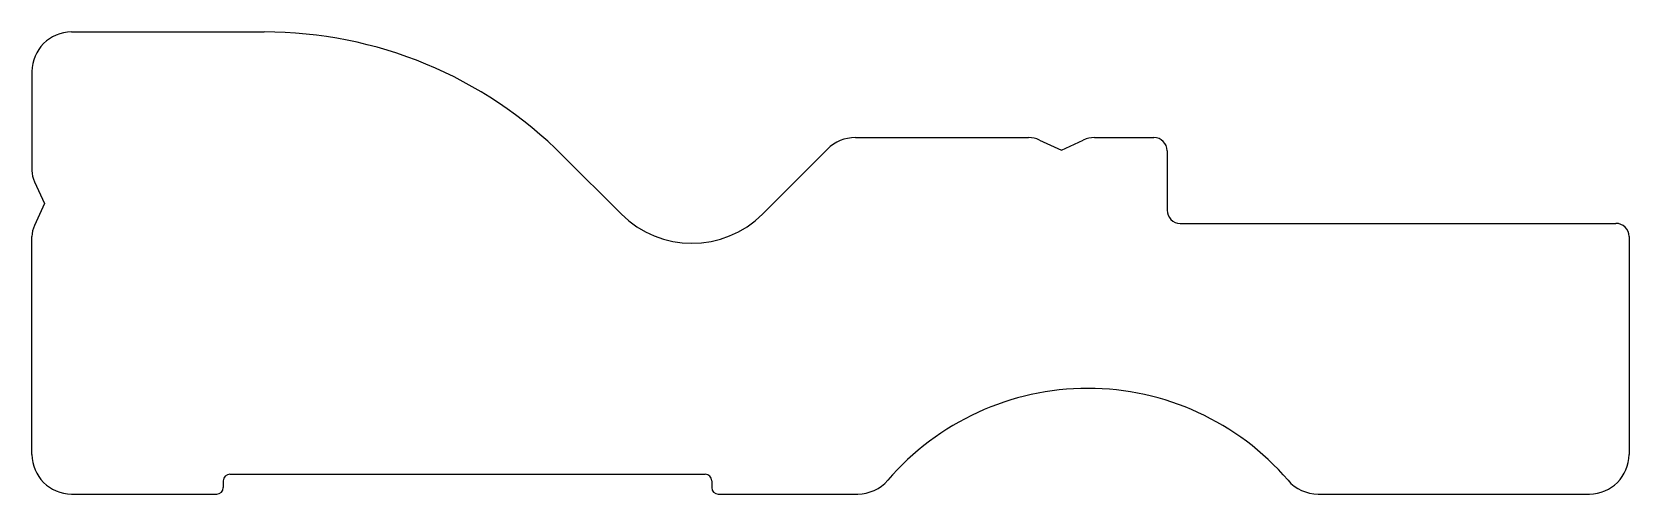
# Model space of a CAD drawing. Extents: x 0 to 121, y 0 to 35.
import ezdxf

# ---------------------------------------------------------------- set-up
doc = ezdxf.new("R2010")
doc.units = 0
doc.layers.add('Sketch', color=7, linetype='CONTINUOUS')

msp = doc.modelspace()

# ---------------------------------------------------------------- linework, layer by layer
at = {"layer": 'Sketch'}
for p, q in [((3, 35), (17.603, 35)), ((0, 32), (0, 24.5)), ((62.3848, 27), (75.5, 27)), ((76.3452, 26.8126), (78, 26.041)), ((78, 26.041), (79.6548, 26.8126)), ((80.5, 27), (85, 27)), ((40.2304, 25.6274), (44.636, 21.2218)), ((60.2635, 26.1213), (55.364, 21.2218)), ((86, 26), (86, 21.5)), ((0.187384, 23.6548), (0.959013, 22)), ((0.959013, 22), (0.187384, 20.3452)), ((0, 3), (0, 19.5)), ((87, 20.5), (120, 20.5)), ((121, 19.5), (121, 3)), ((15, 1.5), (51, 1.5)), ((3, 0), (14, 0)), ((14.5, 1), (14.5, 0.5)), ((51.5, 1), (51.5, 0.5)), ((52, 0), (62.5644, 0)), ((97.4356, 0), (118, 0))]:
    msp.add_line(p, q, dxfattribs=at)
for centre, radius, start, end in [((3, 32), 3, 90, 180), ((17.603, 3), 32, 45, 90), ((62.3848, 24), 3, 90, 135), ((75.5, 25), 2, 65, 90), ((80.5, 25), 2, 90, 115), ((85, 26), 1, 0, 90), ((2, 24.5), 2, 180, -155), ((50, 26.5858), 7.58579, -135, -45), ((87, 21.5), 1, 180, -90), ((2, 19.5), 2, 155, 180), ((120, 19.5), 1, 0, 90), ((80, -12), 20, 40.7057, 139.294), ((3, 3), 3, 180, -90), ((118, 3), 3, -90, 0), ((15, 1), 0.5, 90, 180), ((51, 1), 0.5, 0, 90), ((14, 0.5), 0.5, -90, 0), ((52, 0.5), 0.5, 180, -90), ((62.5644, 3), 3, -90, -40.7057), ((97.4356, 3), 3, -139.294, -90)]:
    msp.add_arc(centre, radius, start, end, dxfattribs=at)

doc.saveas('drawing.dxf')
